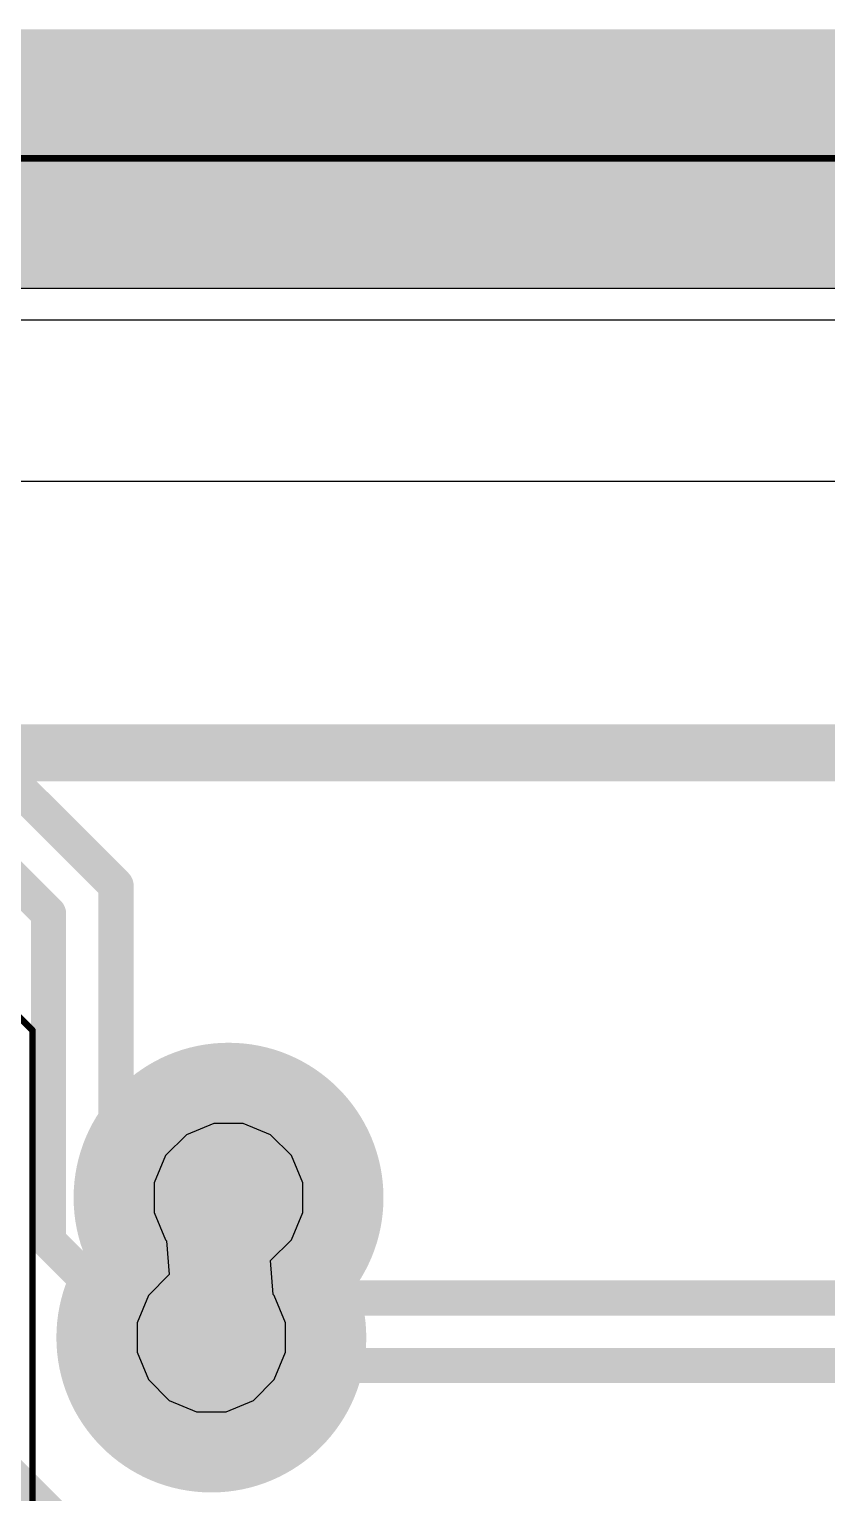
# Model space of a CAD drawing. Header units: inches. Extents: x -0.02 to 2.13, y -0.02 to 1.62.
# Drawn here: x 1.1641 to 1.2877, y 1.3933 to 1.62 of the extents above; entities that cross this region are included whole.
import ezdxf

# ---------------------------------------------------------------- set-up
doc = ezdxf.new("R2010")
doc.units = ezdxf.units.IN
doc.header["$MEASUREMENT"] = 0
for name, color, linetype in [('Bottom Layer', 5, 'Continuous'), ('Bottom Overlay', 54, 'Continuous'), ('Bottom Solder', 6, 'Continuous'), ('BRD_Outline', 56, 'Continuous'), ('GND', 76, 'Continuous'), ('GND_2', 16, 'Continuous'), ('SIG_1', 16, 'Continuous'), ('SIG_2', 76, 'Continuous'), ('Top Layer', 1, 'Continuous'), ('Top Solder', 216, 'Continuous'), ('Via Holes', 16, 'Continuous')]:
    doc.layers.add(name, color=color, linetype=linetype)

# ---------------------------------------------------------------- blocks, each defined once
blk = doc.blocks.new('BM20_B_3')
at = {"layer": 'Bottom Overlay'}
for points in [[(-0.025, 0.065, 0.001, 0.001, 0), (-0.025, -0.05, 0.001, 0.001, 0)], [(-0.005, -0.07, 0.001, 0.001, 0), (-0.025, -0.05, 0.001, 0.001, 0)]]:
    blk.add_lwpolyline(points, format="xyseb", dxfattribs=at)
blk.add_lwpolyline([(-0.02525, -0.05, 0.0005, 0.0005, 1), (-0.02475, -0.05, 0.0005, 0.0005, 1)], format="xyseb", close=True, dxfattribs=at)
blk.add_lwpolyline([(-0.02525, -0.05, 0.0005, 0.0005, 1), (-0.02475, -0.05, 0.0005, 0.0005, 1)], format="xyseb", close=True, dxfattribs=at)

msp = doc.modelspace()

# ---------------------------------------------------------------- hatches: boundary and pattern name
at = {"layer": 'Bottom Layer'}
h = msp.add_hatch(color=5, dxfattribs=at)
edge = h.paths.add_edge_path()
edge.add_arc((1.195, 1.439), 0.0075, 0, 360)
h = msp.add_hatch(color=5, dxfattribs=at)
edge = h.paths.add_edge_path()
edge.add_arc((1.192334, 1.417334), 0.0075, 0, 360)
at = {"layer": 'Bottom Solder'}
h = msp.add_hatch(color=6, dxfattribs=at)
edge = h.paths.add_edge_path()
edge.add_arc((1.195, 1.439), 0.004, 0, 360)
h = msp.add_hatch(color=6, dxfattribs=at)
edge = h.paths.add_edge_path()
edge.add_arc((1.192334, 1.417334), 0.004, 0, 360)
at = {"layer": 'GND'}
h = msp.add_hatch(color=76, dxfattribs=at)
edge = h.paths.add_edge_path()
edge.add_arc((1.195, 1.439), 0.024, 0, 360)
h = msp.add_hatch(color=76, dxfattribs=at)
edge = h.paths.add_edge_path()
edge.add_arc((1.192334, 1.417334), 0.024, 0, 360)
at = {"layer": 'GND_2'}
h = msp.add_hatch(color=16, dxfattribs=at)
edge = h.paths.add_edge_path()
edge.add_arc((1.195, 1.439), 0.024, 0, 360)
h = msp.add_hatch(color=16, dxfattribs=at)
edge = h.paths.add_edge_path()
edge.add_arc((1.192334, 1.417334), 0.024, 0, 360)
at = {"layer": 'SIG_1'}
h = msp.add_hatch(color=16, dxfattribs=at)
edge = h.paths.add_edge_path()
edge.add_arc((1.195, 1.439), 0.0075, 0, 360)
h = msp.add_hatch(color=16, dxfattribs=at)
edge = h.paths.add_edge_path()
edge.add_arc((1.192334, 1.417334), 0.0075, 0, 360)
at = {"layer": 'SIG_2'}
h = msp.add_hatch(color=76, dxfattribs=at)
edge = h.paths.add_edge_path()
edge.add_arc((1.195, 1.439), 0.0075, 0, 360)
h = msp.add_hatch(color=76, dxfattribs=at)
edge = h.paths.add_edge_path()
edge.add_arc((1.192334, 1.417334), 0.0075, 0, 360)
at = {"layer": 'Top Layer'}
h = msp.add_hatch(color=1, dxfattribs=at)
edge = h.paths.add_edge_path()
edge.add_arc((1.195, 1.439), 0.0075, 0, 360)
h = msp.add_hatch(color=1, dxfattribs=at)
edge = h.paths.add_edge_path()
edge.add_arc((1.192334, 1.417334), 0.0075, 0, 360)
at = {"layer": 'Top Solder'}
h = msp.add_hatch(color=216, dxfattribs=at)
edge = h.paths.add_edge_path()
edge.add_arc((1.195, 1.439), 0.004, 0, 360)
h = msp.add_hatch(color=216, dxfattribs=at)
edge = h.paths.add_edge_path()
edge.add_arc((1.192334, 1.417334), 0.004, 0, 360)
at = {"layer": 'Via Holes'}
h = msp.add_hatch(color=7, dxfattribs=at)
edge = h.paths.add_edge_path()
edge.add_arc((1.195, 1.439), 0.004, 0, 360)
h = msp.add_hatch(color=7, dxfattribs=at)
edge = h.paths.add_edge_path()
edge.add_arc((1.192334, 1.417334), 0.004, 0, 360)

# ---------------------------------------------------------------- linework, layer by layer
at = {"layer": 'Bottom Layer'}
for points in [[(1.1379151, 1.527, 0.0054592, 0.0054592, 0), (1.1775724, 1.4873427, 0.0054592, 0.0054592, 0)], [(1.1335828, 1.5165408, 0.0054592, 0.0054592, 0), (1.1671132, 1.4830104, 0.0054592, 0.0054592, 0)], [(1.1775724, 1.4365946, 0.0054592, 0.0054592, 0), (1.1775724, 1.4873427, 0.0054592, 0.0054592, 0)], [(1.1671132, 1.4322623, 0.0054592, 0.0054592, 0), (1.1671132, 1.4830104, 0.0054592, 0.0054592, 0)], [(1.195, 1.439, 0.0054592, 0.0054592, 0), (1.197365, 1.439, 0.0054592, 0.0054592, 0)], [(1.197365, 1.439, 0.0054592, 0.0054592, 0), (1.2029684, 1.4333966, 0.0054592, 0.0054592, 0)], [(1.1775724, 1.4365946, 0.0054592, 0.0054592, 0), (1.1807704, 1.4333966, 0.0054592, 0.0054592, 0)], [(1.1807704, 1.4333966, 0.0054592, 0.0054592, 0), (1.2029684, 1.4333966, 0.0054592, 0.0054592, 0)], [(1.1671132, 1.4322623, 0.0054592, 0.0054592, 0), (1.1764381, 1.4229374, 0.0054592, 0.0054592, 0)], [(1.1764381, 1.4229374, 0.0054592, 0.0054592, 0), (1.1843656, 1.4229374, 0.0054592, 0.0054592, 0)], [(1.1843656, 1.4229374, 0.0054592, 0.0054592, 0), (1.189969, 1.417334, 0.0054592, 0.0054592, 0)], [(1.139, 1.416, 0.0088218, 0.0088218, 0), (1.18, 1.375, 0.0088218, 0.0088218, 0)], [(1.189969, 1.417334, 0.0054592, 0.0054592, 0), (1.192334, 1.417334, 0.0054592, 0.0054592, 0)]]:
    msp.add_lwpolyline(points, format="xyseb", dxfattribs=at)
for points in [[(1.1762076, 1.4873427, 0.0027296, 0.0027296, 1), (1.1789372, 1.4873427, 0.0027296, 0.0027296, 1)], [(1.1762076, 1.4873427, 0.0027296, 0.0027296, 1), (1.1789372, 1.4873427, 0.0027296, 0.0027296, 1)], [(1.1657484, 1.4830104, 0.0027296, 0.0027296, 1), (1.168478, 1.4830104, 0.0027296, 0.0027296, 1)], [(1.1657484, 1.4830104, 0.0027296, 0.0027296, 1), (1.168478, 1.4830104, 0.0027296, 0.0027296, 1)], [(1.1936352, 1.439, 0.0027296, 0.0027296, 1), (1.1963648, 1.439, 0.0027296, 0.0027296, 1)], [(1.1960002, 1.439, 0.0027296, 0.0027296, 1), (1.1987298, 1.439, 0.0027296, 0.0027296, 1)], [(1.1960002, 1.439, 0.0027296, 0.0027296, 1), (1.1987298, 1.439, 0.0027296, 0.0027296, 1)], [(1.1762076, 1.4365946, 0.0027296, 0.0027296, 1), (1.1789372, 1.4365946, 0.0027296, 0.0027296, 1)], [(1.1762076, 1.4365946, 0.0027296, 0.0027296, 1), (1.1789372, 1.4365946, 0.0027296, 0.0027296, 1)], [(1.1794056, 1.4333966, 0.0027296, 0.0027296, 1), (1.1821352, 1.4333966, 0.0027296, 0.0027296, 1)], [(1.1794056, 1.4333966, 0.0027296, 0.0027296, 1), (1.1821352, 1.4333966, 0.0027296, 0.0027296, 1)], [(1.2016036, 1.4333966, 0.0027296, 0.0027296, 1), (1.2043332, 1.4333966, 0.0027296, 0.0027296, 1)], [(1.2016036, 1.4333966, 0.0027296, 0.0027296, 1), (1.2043332, 1.4333966, 0.0027296, 0.0027296, 1)], [(1.1657484, 1.4322623, 0.0027296, 0.0027296, 1), (1.168478, 1.4322623, 0.0027296, 0.0027296, 1)], [(1.1657484, 1.4322623, 0.0027296, 0.0027296, 1), (1.168478, 1.4322623, 0.0027296, 0.0027296, 1)], [(1.1750733, 1.4229374, 0.0027296, 0.0027296, 1), (1.1778029, 1.4229374, 0.0027296, 0.0027296, 1)], [(1.1750733, 1.4229374, 0.0027296, 0.0027296, 1), (1.1778029, 1.4229374, 0.0027296, 0.0027296, 1)], [(1.1830008, 1.4229374, 0.0027296, 0.0027296, 1), (1.1857304, 1.4229374, 0.0027296, 0.0027296, 1)], [(1.1830008, 1.4229374, 0.0027296, 0.0027296, 1), (1.1857304, 1.4229374, 0.0027296, 0.0027296, 1)], [(1.1886042, 1.417334, 0.0027296, 0.0027296, 1), (1.1913338, 1.417334, 0.0027296, 0.0027296, 1)], [(1.1886042, 1.417334, 0.0027296, 0.0027296, 1), (1.1913338, 1.417334, 0.0027296, 0.0027296, 1)], [(1.1909692, 1.417334, 0.0027296, 0.0027296, 1), (1.1936988, 1.417334, 0.0027296, 0.0027296, 1)]]:
    msp.add_lwpolyline(points, format="xyseb", close=True, dxfattribs=at)
at = {"layer": 'BRD_Outline'}
msp.add_lwpolyline([(0, 1.6, 0.001, 0.001, 0), (1.725, 1.6, 0.001, 0.001, 0)], format="xyseb", dxfattribs=at)
at = {"layer": 'GND'}
msp.add_line((0.0200968, 1.5799032), (1.7049032, 1.5799032), dxfattribs=at)
msp.add_lwpolyline([(0, 1.6, 0.04, 0.04, 0), (1.725, 1.6, 0.04, 0.04, 0)], format="xyseb", dxfattribs=at)
at = {"layer": 'GND_2'}
msp.add_line((0.0200968, 1.5799032), (1.7049032, 1.5799032), dxfattribs=at)
msp.add_lwpolyline([(0, 1.6, 0.04, 0.04, 0), (1.725, 1.6, 0.04, 0.04, 0)], format="xyseb", dxfattribs=at)
at = {"layer": 'SIG_1'}
for p, q in [((1.1109087, 1.55), (1.675, 1.55)), ((1.1884858, 1.4487492), (1.1852508, 1.4455142)), ((1.1927125, 1.4505), (1.1884858, 1.4487492)), ((1.1972875, 1.4505), (1.1927125, 1.4505)), ((1.2015142, 1.4487492), (1.1972875, 1.4505)), ((1.2047492, 1.4455142), (1.2015142, 1.4487492)), ((1.1852508, 1.4455142), (1.1835, 1.4412875)), ((1.2065, 1.4412875), (1.2047492, 1.4455142)), ((1.1835, 1.4412875), (1.1835, 1.4367125)), ((1.2065, 1.4367125), (1.2065, 1.4412875)), ((1.1835, 1.4367125), (1.1852508, 1.4324858)), ((1.2047492, 1.4324858), (1.2065, 1.4367125)), ((1.1852508, 1.4324858), (1.1854108, 1.4323258)), ((1.1854108, 1.4323258), (1.1858197, 1.4270831)), ((1.2015143, 1.4292509), (1.2047492, 1.4324858)), ((1.2019232, 1.4240082), (1.2015143, 1.4292509)), ((1.1858197, 1.4270831), (1.1825848, 1.4238482)), ((1.1825848, 1.4238482), (1.180834, 1.4196215)), ((1.2020832, 1.4238482), (1.2019232, 1.4240082)), ((1.203834, 1.4196215), (1.2020832, 1.4238482)), ((1.180834, 1.4196215), (1.180834, 1.4150465)), ((1.203834, 1.4150465), (1.203834, 1.4196215)), ((1.180834, 1.4150465), (1.1825848, 1.4108198)), ((1.2020832, 1.4108198), (1.203834, 1.4150465)), ((1.1825848, 1.4108198), (1.1858198, 1.4075848)), ((1.1988482, 1.4075848), (1.2020832, 1.4108198)), ((1.1858198, 1.4075848), (1.1900465, 1.405834)), ((1.1900465, 1.405834), (1.1946215, 1.405834)), ((1.1946215, 1.405834), (1.1988482, 1.4075848))]:
    msp.add_line(p, q, dxfattribs=at)
at = {"layer": 'SIG_2'}
for p, q in [((1.1119034, 1.575), (1.675, 1.575)), ((1.1884858, 1.4487492), (1.1852508, 1.4455142)), ((1.1927125, 1.4505), (1.1884858, 1.4487492)), ((1.1972875, 1.4505), (1.1927125, 1.4505)), ((1.2015142, 1.4487492), (1.1972875, 1.4505)), ((1.2047492, 1.4455142), (1.2015142, 1.4487492)), ((1.1852508, 1.4455142), (1.1835, 1.4412875)), ((1.2065, 1.4412875), (1.2047492, 1.4455142)), ((1.1835, 1.4412875), (1.1835, 1.4367125)), ((1.2065, 1.4367125), (1.2065, 1.4412875)), ((1.1835, 1.4367125), (1.1852508, 1.4324858)), ((1.2047492, 1.4324858), (1.2065, 1.4367125)), ((1.1852508, 1.4324858), (1.1854108, 1.4323258)), ((1.1854108, 1.4323258), (1.1858197, 1.4270831)), ((1.2015143, 1.4292509), (1.2047492, 1.4324858)), ((1.2019232, 1.4240082), (1.2015143, 1.4292509)), ((1.1858197, 1.4270831), (1.1825848, 1.4238482)), ((1.1825848, 1.4238482), (1.180834, 1.4196215)), ((1.2020832, 1.4238482), (1.2019232, 1.4240082)), ((1.203834, 1.4196215), (1.2020832, 1.4238482)), ((1.180834, 1.4196215), (1.180834, 1.4150465)), ((1.203834, 1.4150465), (1.203834, 1.4196215)), ((1.180834, 1.4150465), (1.1825848, 1.4108198)), ((1.2020832, 1.4108198), (1.203834, 1.4150465)), ((1.1825848, 1.4108198), (1.1858198, 1.4075848)), ((1.1988482, 1.4075848), (1.2020832, 1.4108198)), ((1.1858198, 1.4075848), (1.1900465, 1.405834)), ((1.1900465, 1.405834), (1.1946215, 1.405834)), ((1.1946215, 1.405834), (1.1988482, 1.4075848))]:
    msp.add_line(p, q, dxfattribs=at)
at = {"layer": 'Top Layer'}
for points in [[(1.0458387, 1.5079109, 0.0088218, 0.0088218, 0), (1.5618323, 1.5079109, 0.0088218, 0.0088218, 0)], [(1.195, 1.4364183, 0.0054592, 0.0054592, 0), (1.195, 1.439, 0.0054592, 0.0054592, 0)], [(1.195, 1.4364183, 0.0054592, 0.0054592, 0), (1.2046569, 1.4267614, 0.0054592, 0.0054592, 0)], [(1.2046569, 1.4251346, 0.0054592, 0.0054592, 0), (1.2046569, 1.4267614, 0.0054592, 0.0054592, 0)], [(1.2046569, 1.4251346, 0.0054592, 0.0054592, 0), (1.204657, 1.4251346, 0.0054592, 0.0054592, 0)], [(1.204657, 1.4251346, 0.0054592, 0.0054592, 0), (1.2063324, 1.4234592, 0.0054592, 0.0054592, 0)], [(1.2063324, 1.4234592, 0.0054592, 0.0054592, 0), (1.3991343, 1.4234592, 0.0054592, 0.0054592, 0)], [(1.192334, 1.417334, 0.0054592, 0.0054592, 0), (1.1927389, 1.4177389, 0.0054592, 0.0054592, 0)], [(1.1927389, 1.4177389, 0.0054592, 0.0054592, 0), (1.1972612, 1.4177389, 0.0054592, 0.0054592, 0)], [(1.1972612, 1.4177389, 0.0054592, 0.0054592, 0), (1.2020001, 1.413, 0.0054592, 0.0054592, 0)], [(1.2020001, 1.413, 0.0054592, 0.0054592, 0), (1.394802, 1.413, 0.0054592, 0.0054592, 0)]]:
    msp.add_lwpolyline(points, format="xyseb", dxfattribs=at)
for points in [[(1.1936352, 1.439, 0.0027296, 0.0027296, 1), (1.1963648, 1.439, 0.0027296, 0.0027296, 1)], [(1.1936352, 1.4364183, 0.0027296, 0.0027296, 1), (1.1963648, 1.4364183, 0.0027296, 0.0027296, 1)], [(1.1936352, 1.4364183, 0.0027296, 0.0027296, 1), (1.1963648, 1.4364183, 0.0027296, 0.0027296, 1)], [(1.2032921, 1.4267614, 0.0027296, 0.0027296, 1), (1.2060217, 1.4267614, 0.0027296, 0.0027296, 1)], [(1.2032921, 1.4267614, 0.0027296, 0.0027296, 1), (1.2060217, 1.4267614, 0.0027296, 0.0027296, 1)], [(1.2032921, 1.4251346, 0.0027296, 0.0027296, 1), (1.2060217, 1.4251346, 0.0027296, 0.0027296, 1)], [(1.2032921, 1.4251346, 0.0027296, 0.0027296, 1), (1.2060217, 1.4251346, 0.0027296, 0.0027296, 1)], [(1.2032922, 1.4251346, 0.0027296, 0.0027296, 1), (1.2060218, 1.4251346, 0.0027296, 0.0027296, 1)], [(1.2032922, 1.4251346, 0.0027296, 0.0027296, 1), (1.2060218, 1.4251346, 0.0027296, 0.0027296, 1)], [(1.2049676, 1.4234592, 0.0027296, 0.0027296, 1), (1.2076972, 1.4234592, 0.0027296, 0.0027296, 1)], [(1.2049676, 1.4234592, 0.0027296, 0.0027296, 1), (1.2076972, 1.4234592, 0.0027296, 0.0027296, 1)], [(1.1909692, 1.417334, 0.0027296, 0.0027296, 1), (1.1936988, 1.417334, 0.0027296, 0.0027296, 1)], [(1.1913741, 1.4177389, 0.0027296, 0.0027296, 1), (1.1941037, 1.4177389, 0.0027296, 0.0027296, 1)], [(1.1913741, 1.4177389, 0.0027296, 0.0027296, 1), (1.1941037, 1.4177389, 0.0027296, 0.0027296, 1)], [(1.1958964, 1.4177389, 0.0027296, 0.0027296, 1), (1.198626, 1.4177389, 0.0027296, 0.0027296, 1)], [(1.1958964, 1.4177389, 0.0027296, 0.0027296, 1), (1.198626, 1.4177389, 0.0027296, 0.0027296, 1)], [(1.2006353, 1.413, 0.0027296, 0.0027296, 1), (1.2033649, 1.413, 0.0027296, 0.0027296, 1)], [(1.2006353, 1.413, 0.0027296, 0.0027296, 1), (1.2033649, 1.413, 0.0027296, 0.0027296, 1)]]:
    msp.add_lwpolyline(points, format="xyseb", close=True, dxfattribs=at)

# ---------------------------------------------------------------- block references
at = {"rotation": 180}
msp.add_blockref('BM20_B_3', (1.13964, 1.414915), dxfattribs=at)

doc.saveas('drawing.dxf')
